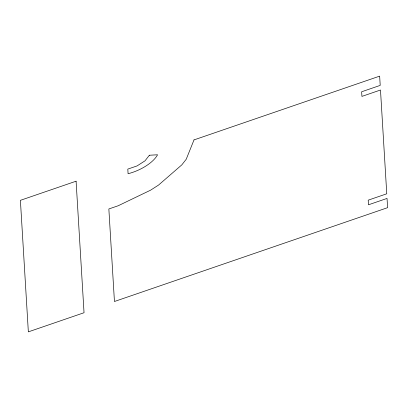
<?xml version="1.0" encoding="UTF-8"?>
<svg xmlns="http://www.w3.org/2000/svg" width="408" height="408" viewBox="0 0 408 408"><rect width="100%" height="100%" fill="white"/><g stroke="black" fill="none" stroke-linecap="round" stroke-linejoin="round"><path stroke-width="0.61" d="M194.014 139.903L186.216 159.258L181.82 164.863L158.549 185.064L150.649 190.138L118.136 205.775L108.854 208.962L114.444 301.502L387.6 207.672L387.039 198.416L368.475 204.796L368.2 200.17L386.764 193.79L380.491 90.02L361.927 96.395L361.651 91.769L380.215 85.389L379.654 76.138L194.014 139.903M149.384 155.234L144.988 160.839L137.088 165.913L127.806 169.101L128.087 173.726A28.835 12.867 -23 0 0 157.565 154.785L149.384 155.234M76.092 181.198L20.4 200.328L28.346 331.862L84.038 312.732L76.092 181.198"/></g></svg>
